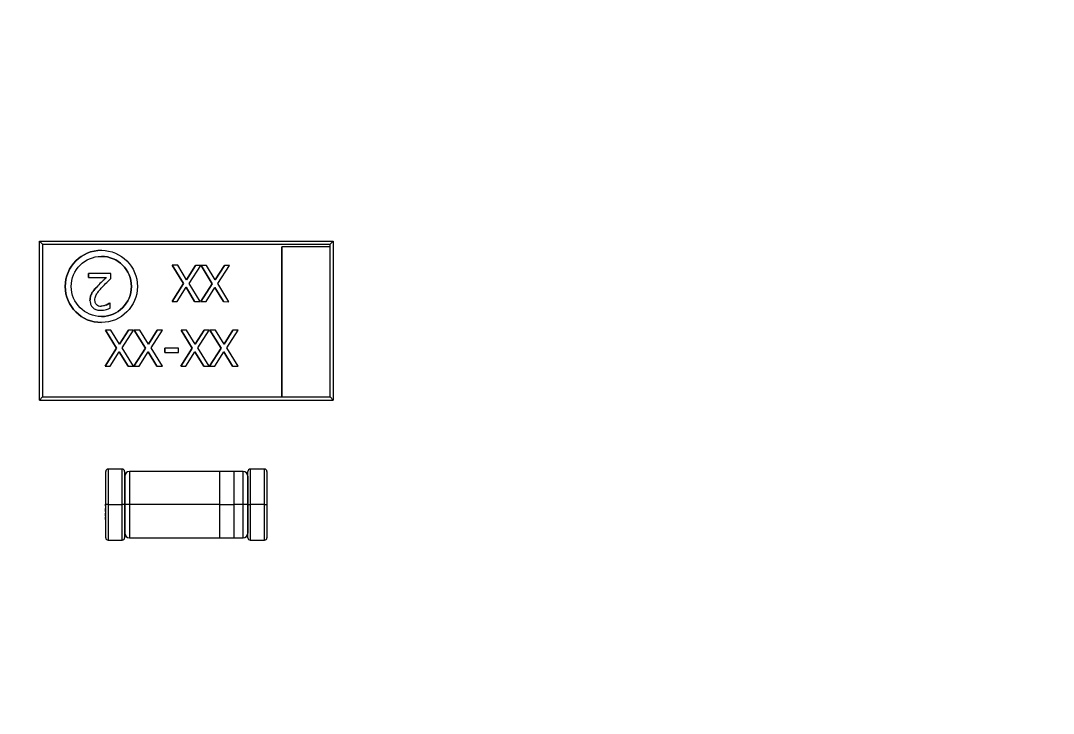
# Model space of a CAD drawing. Header units: millimetres. Extents: x 464 to 694, y 328 to 578.
# Drawn here: x 598.91 to 642.5, y 452.72 to 481.97 of the extents above; entities that cross this region are included whole.
import ezdxf

# ---------------------------------------------------------------- set-up
doc = ezdxf.new("R2010")
doc.units = ezdxf.units.MM

msp = doc.modelspace()

# ---------------------------------------------------------------- linework, layer by layer
at = {"color": 7, "linetype": 'Continuous', "lineweight": 25}
for p, q in [((599.699, 472.657), (612.095, 472.657)), ((599.699, 472.657), (599.83, 472.527)), ((599.699, 471.514), (599.699, 472.657)), ((611.964, 472.527), (612.095, 472.657)), ((612.095, 472.657), (612.095, 471.514)), ((599.83, 472.527), (611.964, 472.527)), ((599.83, 472.527), (599.83, 466.082)), ((609.932, 472.425), (609.932, 466.082)), ((611.964, 472.425), (609.932, 472.425)), ((609.932, 466.082), (609.932, 472.425)), ((611.964, 472.425), (611.964, 472.527)), ((611.964, 466.082), (611.964, 472.425)), ((599.699, 467.095), (599.699, 471.514)), ((599.699, 467.095), (599.699, 471.514)), ((599.699, 471.514), (599.699, 471.514)), ((601.769, 471.296), (601.769, 471.119)), ((601.769, 471.119), (601.769, 471.296)), ((602.709, 471.296), (601.769, 471.296)), ((602.709, 471.08), (602.709, 471.296)), ((605.307, 471.643), (605.778, 470.867)), ((605.539, 471.642), (605.307, 471.643)), ((605.778, 470.867), (605.307, 471.643)), ((605.905, 471.032), (605.539, 471.642)), ((606.287, 471.637), (605.905, 471.032)), ((605.905, 471.032), (606.287, 471.637)), ((606.015, 470.875), (606.506, 471.635)), ((606.506, 471.635), (606.287, 471.637)), ((606.523, 471.635), (606.995, 470.859)), ((606.755, 471.633), (606.523, 471.635)), ((606.995, 470.859), (606.523, 471.635)), ((607.122, 471.023), (606.755, 471.633)), ((607.504, 471.628), (607.122, 471.023)), ((607.122, 471.023), (607.504, 471.628)), ((607.232, 470.867), (607.722, 471.627)), ((607.722, 471.627), (607.504, 471.628)), ((612.095, 471.514), (612.095, 467.095)), ((601.769, 471.119), (602.518, 471.119)), ((605.778, 470.867), (605.296, 470.119)), ((605.296, 470.119), (605.778, 470.867)), ((606.481, 470.111), (606.015, 470.875)), ((606.995, 470.859), (606.513, 470.111)), ((606.513, 470.111), (606.995, 470.859)), ((607.697, 470.103), (607.232, 470.867)), ((605.515, 470.118), (605.889, 470.712)), ((605.889, 470.712), (606.249, 470.113)), ((606.249, 470.113), (605.889, 470.712)), ((606.731, 470.11), (607.106, 470.704)), ((607.106, 470.704), (607.465, 470.105)), ((607.465, 470.105), (607.106, 470.704)), ((602.677, 470.048), (602.666, 470.048)), ((602.677, 469.831), (602.677, 470.048)), ((605.296, 470.119), (605.515, 470.118)), ((606.249, 470.113), (606.481, 470.111)), ((606.513, 470.111), (606.731, 470.11)), ((607.465, 470.105), (607.697, 470.103)), ((602.486, 468.901), (602.956, 468.141)), ((602.718, 468.901), (602.486, 468.901)), ((602.956, 468.141), (602.486, 468.901)), ((603.081, 468.305), (602.718, 468.901)), ((603.451, 468.901), (603.081, 468.305)), ((603.081, 468.305), (603.451, 468.901)), ((603.193, 468.151), (603.67, 468.901)), ((603.67, 468.901), (603.451, 468.901)), ((603.702, 468.901), (604.173, 468.141)), ((603.934, 468.901), (603.702, 468.901)), ((604.173, 468.141), (603.702, 468.901)), ((604.297, 468.305), (603.934, 468.901)), ((604.668, 468.901), (604.297, 468.305)), ((604.297, 468.305), (604.668, 468.901)), ((604.41, 468.151), (604.886, 468.901)), ((604.886, 468.901), (604.668, 468.901)), ((605.679, 468.901), (606.15, 468.141)), ((605.911, 468.901), (605.679, 468.901)), ((606.15, 468.141), (605.679, 468.901)), ((606.275, 468.305), (605.911, 468.901)), ((606.645, 468.901), (606.275, 468.305)), ((606.275, 468.305), (606.645, 468.901)), ((606.387, 468.151), (606.864, 468.901)), ((606.864, 468.901), (606.645, 468.901)), ((606.896, 468.901), (607.366, 468.141)), ((607.128, 468.901), (606.896, 468.901)), ((607.366, 468.141), (606.896, 468.901)), ((607.491, 468.305), (607.128, 468.901)), ((607.861, 468.901), (607.491, 468.305)), ((607.491, 468.305), (607.861, 468.901)), ((607.603, 468.151), (608.08, 468.901)), ((608.08, 468.901), (607.861, 468.901)), ((602.471, 467.377), (602.956, 468.141)), ((602.956, 468.141), (602.471, 467.377)), ((602.689, 467.377), (603.067, 467.985)), ((603.067, 467.985), (603.438, 467.377)), ((603.438, 467.377), (603.067, 467.985)), ((603.67, 467.377), (603.193, 468.151)), ((604.173, 468.141), (603.687, 467.377)), ((603.687, 467.377), (604.173, 468.141)), ((603.906, 467.377), (604.284, 467.985)), ((604.284, 467.985), (604.654, 467.377)), ((604.654, 467.377), (604.284, 467.985)), ((604.886, 467.377), (604.41, 468.151)), ((605.564, 468.137), (604.988, 468.137)), ((604.988, 468.137), (604.988, 467.952)), ((604.988, 467.952), (604.988, 468.137)), ((604.988, 467.952), (605.564, 467.952)), ((605.564, 467.952), (605.564, 468.137)), ((606.15, 468.141), (605.664, 467.377)), ((605.664, 467.377), (606.15, 468.141)), ((605.883, 467.377), (606.261, 467.985)), ((606.261, 467.985), (606.631, 467.377)), ((606.631, 467.377), (606.261, 467.985)), ((606.864, 467.377), (606.387, 468.151)), ((606.881, 467.377), (607.366, 468.141)), ((607.366, 468.141), (606.881, 467.377)), ((607.099, 467.377), (607.477, 467.985)), ((607.477, 467.985), (607.848, 467.377)), ((607.848, 467.377), (607.477, 467.985)), ((608.08, 467.377), (607.603, 468.151)), ((602.471, 467.377), (602.689, 467.377)), ((603.438, 467.377), (603.67, 467.377)), ((603.687, 467.377), (603.906, 467.377)), ((604.654, 467.377), (604.886, 467.377)), ((605.664, 467.377), (605.883, 467.377)), ((606.631, 467.377), (606.864, 467.377)), ((606.881, 467.377), (607.099, 467.377)), ((607.848, 467.377), (608.08, 467.377)), ((599.699, 465.952), (599.699, 467.095)), ((599.699, 467.095), (599.699, 467.095)), ((612.095, 467.095), (612.095, 465.952)), ((599.83, 466.082), (599.699, 465.952)), ((599.83, 466.082), (609.932, 466.082)), ((609.932, 466.082), (611.964, 466.082)), ((612.095, 465.952), (611.964, 466.082)), ((599.699, 465.952), (612.095, 465.952)), ((603.195, 463.035), (602.595, 463.035)), ((602.595, 463.035), (602.595, 461.535)), ((603.195, 461.535), (603.195, 463.035)), ((609.199, 463.035), (608.599, 463.035)), ((608.599, 463.035), (608.599, 461.535)), ((609.199, 461.535), (609.199, 463.035)), ((602.495, 461.535), (602.495, 462.935)), ((603.295, 462.935), (603.295, 461.535)), ((603.297, 462.735), (603.295, 462.735)), ((603.297, 462.735), (603.297, 461.535)), ((607.297, 462.935), (603.497, 462.935)), ((603.497, 462.935), (603.497, 461.535)), ((607.897, 462.937), (607.297, 462.937)), ((607.297, 462.937), (607.297, 461.535)), ((607.897, 462.937), (607.897, 461.535)), ((608.297, 462.935), (607.897, 462.935)), ((608.297, 461.535), (608.297, 462.935)), ((608.499, 462.735), (608.497, 462.735)), ((608.497, 462.735), (608.497, 461.535)), ((608.499, 461.535), (608.499, 462.935)), ((609.299, 462.935), (609.299, 461.535)), ((602.493, 462.209), (602.495, 462.209)), ((602.493, 462.168), (602.495, 462.168)), ((602.493, 462.068), (602.495, 462.068)), ((602.493, 462.048), (602.495, 462.048)), ((602.493, 462.01), (602.495, 462.01)), ((602.493, 461.906), (602.495, 461.906)), ((602.493, 461.788), (602.495, 461.788)), ((602.493, 461.741), (602.495, 461.741)), ((602.493, 461.655), (602.495, 461.655)), ((602.493, 461.555), (602.495, 461.555)), ((602.493, 461.539), (602.493, 461.555)), ((602.493, 461.539), (602.495, 461.539)), ((602.493, 461.491), (602.493, 461.539)), ((602.493, 461.491), (602.495, 461.491)), ((602.493, 461.489), (602.493, 461.491)), ((602.493, 461.489), (602.495, 461.489)), ((602.493, 461.486), (602.495, 461.486)), ((602.493, 461.468), (602.495, 461.468)), ((602.493, 461.423), (602.495, 461.423)), ((602.493, 461.394), (602.495, 461.394)), ((602.493, 461.384), (602.495, 461.384)), ((602.493, 461.384), (602.495, 461.384)), ((602.493, 461.374), (602.495, 461.374)), ((602.493, 461.37), (602.495, 461.37)), ((602.493, 461.307), (602.493, 461.37)), ((602.493, 461.307), (602.495, 461.307)), ((602.493, 461.304), (602.493, 461.307)), ((602.493, 461.304), (602.495, 461.304)), ((602.493, 461.3), (602.493, 461.304)), ((602.493, 461.3), (602.495, 461.3)), ((602.493, 461.281), (602.493, 461.3)), ((602.493, 461.246), (602.493, 461.281)), ((602.493, 461.281), (602.495, 461.281)), ((602.493, 461.246), (602.495, 461.246)), ((602.595, 461.535), (602.495, 461.535)), ((602.495, 460.135), (602.495, 461.535)), ((602.595, 461.535), (603.195, 461.535)), ((602.595, 461.535), (602.595, 460.035)), ((603.295, 461.535), (603.195, 461.535)), ((603.195, 460.035), (603.195, 461.535)), ((603.295, 461.535), (603.295, 460.135)), ((603.295, 461.535), (603.297, 461.535)), ((603.497, 461.535), (603.297, 461.535)), ((603.297, 461.535), (603.297, 460.335)), ((607.297, 461.535), (603.497, 461.535)), ((603.497, 461.535), (603.497, 460.135)), ((607.297, 461.535), (607.897, 461.535)), ((607.297, 461.535), (607.297, 460.133)), ((607.897, 461.535), (607.897, 460.133)), ((608.297, 461.535), (607.897, 461.535)), ((608.497, 461.535), (608.297, 461.535)), ((608.297, 460.135), (608.297, 461.535)), ((608.497, 461.535), (608.497, 460.335)), ((608.499, 461.535), (608.497, 461.535)), ((608.499, 461.535), (608.599, 461.535)), ((608.499, 460.135), (608.499, 461.535)), ((609.199, 461.535), (608.599, 461.535)), ((608.599, 461.535), (608.599, 460.035)), ((609.199, 461.535), (609.299, 461.535)), ((609.199, 460.035), (609.199, 461.535)), ((609.299, 461.535), (609.299, 460.135)), ((602.493, 461.2), (602.495, 461.2)), ((602.493, 461.182), (602.495, 461.182)), ((602.493, 461.175), (602.493, 461.179)), ((602.493, 461.129), (602.493, 461.175)), ((602.493, 461.175), (602.495, 461.175)), ((602.493, 461.129), (602.495, 461.129)), ((602.493, 461.112), (602.493, 461.129)), ((602.493, 461.065), (602.493, 461.112)), ((602.493, 461.112), (602.495, 461.112)), ((602.493, 461.065), (602.495, 461.065)), ((602.493, 461.047), (602.495, 461.047)), ((602.493, 461.029), (602.495, 461.029)), ((602.493, 460.976), (602.493, 461.022)), ((602.493, 461.022), (602.495, 461.022)), ((602.493, 460.959), (602.493, 460.976)), ((602.493, 460.976), (602.495, 460.976)), ((602.493, 460.959), (602.495, 460.959)), ((602.493, 460.913), (602.493, 460.959)), ((602.493, 460.913), (602.495, 460.913)), ((602.595, 460.035), (603.195, 460.035)), ((603.295, 460.335), (603.297, 460.335)), ((603.497, 460.135), (607.297, 460.135)), ((607.297, 460.133), (607.897, 460.133)), ((607.897, 460.135), (608.297, 460.135)), ((608.497, 460.335), (608.499, 460.335)), ((608.599, 460.035), (609.199, 460.035))]:
    msp.add_line(p, q, dxfattribs=at)
at = {"color": 7, "linetype": 'Continuous', "lineweight": 25, "flags": 128}
msp.add_lwpolyline([(602.312, 472.273), (602.312, 472.273)], dxfattribs=at)
at = {"color": 7, "linetype": 'Continuous', "lineweight": 25}
for radius in [1.524, 1.27]:
    msp.add_circle((602.312, 470.749), radius, dxfattribs=at)
for centre, radius, start, end in [((578.526, 464), 100.099, 314.4115, 225.62855), ((602.312, 470.749), 1.524, 90, 270), ((602.312, 470.749), 1.27, 270, 90), ((602.595, 462.935), 0.1, 90, 180), ((603.195, 462.935), 0.1, 0, 90), ((608.599, 462.935), 0.1, 90, 180), ((609.199, 462.935), 0.1, 0, 90), ((603.497, 462.735), 0.2, 90, 180), ((608.297, 462.735), 0.2, 0, 90), ((602.595, 460.135), 0.1, 180, 270), ((603.195, 460.135), 0.1, 270, 0), ((603.497, 460.335), 0.2, 180, 270), ((608.297, 460.335), 0.2, 270, 0), ((608.599, 460.135), 0.1, 180, 270), ((609.199, 460.135), 0.1, 270, 0)]:
    msp.add_arc(centre, radius, start, end, dxfattribs=at)
at = {"color": 7, "linetype": 'Continuous', "lineweight": 25, "extrusion": (8.64448e-09, 1.06866e-08, 1)}
msp.add_ellipse((602.96, 471.011), major_axis=(0.839, 1.038, 0), ratio=0.415018, start_param=3.127992, end_param=3.465473, dxfattribs=at)
at = {"color": 7, "linetype": 'Continuous', "lineweight": 25}
for points, knots in [([(602.518, 471.119), (602.486, 471.09), (602.414, 471.022), (602.277, 470.893), (602.176, 470.788), (602.115, 470.724)], [0, 0, 0, 0, 0.227909, 0.527823, 1, 1, 1, 1]), ([(602.341, 470.713), (602.406, 470.782), (602.526, 470.907), (602.652, 471.026), (602.709, 471.08)], [0, 0, 0, 0, 0.548519, 1, 1, 1, 1]), ([(601.911, 470.463), (601.886, 470.412), (601.84, 470.315), (601.835, 470.208), (601.832, 470.158)], [0, 0, 0, 0, 0.534256, 1, 1, 1, 1]), ([(601.832, 470.158), (601.833, 470.19), (601.836, 470.252), (601.859, 470.357), (601.892, 470.423), (601.911, 470.463)], [0, 0, 0, 0, 0.3032168, 0.5836015, 1, 1, 1, 1]), ([(602.115, 470.724), (602.071, 470.677), (601.996, 470.596), (601.936, 470.503), (601.911, 470.463)], [0, 0, 0, 0, 0.577002, 1, 1, 1, 1]), ([(601.911, 470.463), (601.944, 470.514), (602.005, 470.606), (602.081, 470.687), (602.115, 470.724)], [0, 0, 0, 0, 0.545051, 1, 1, 1, 1]), ([(602.04, 470.169), (602.041, 470.2), (602.045, 470.261), (602.073, 470.351), (602.127, 470.452), (602.218, 470.574), (602.296, 470.662), (602.341, 470.713)], [0, 0, 0, 0, 0.142566, 0.287369, 0.441812, 0.681763, 1, 1, 1, 1]), ([(601.832, 470.158), (601.835, 470.113), (601.84, 470.028), (601.894, 469.911), (601.985, 469.815), (602.122, 469.749), (602.229, 469.743), (602.287, 469.74)], [0, 0, 0, 0, 0.191988, 0.3662764, 0.5402115, 0.7541206, 1, 1, 1, 1]), ([(602.115, 469.978), (602.103, 469.991), (602.077, 470.017), (602.046, 470.082), (602.042, 470.135), (602.04, 470.169)], [0, 0, 0, 0, 0.25146, 0.519086, 1, 1, 1, 1]), ([(602.518, 469.964), (602.478, 469.95), (602.408, 469.923), (602.334, 469.918), (602.302, 469.916)], [0, 0, 0, 0, 0.563268, 1, 1, 1, 1]), ([(602.666, 470.048), (602.641, 470.032), (602.594, 469.999), (602.543, 469.976), (602.518, 469.964)], [0, 0, 0, 0, 0.518906, 1, 1, 1, 1]), ([(602.518, 469.964), (602.549, 469.979), (602.601, 470.004), (602.648, 470.036), (602.666, 470.048)], [0, 0, 0, 0, 0.611944, 1, 1, 1, 1]), ([(602.287, 469.74), (602.326, 469.741), (602.407, 469.745), (602.515, 469.773), (602.607, 469.8), (602.655, 469.822), (602.677, 469.831)], [0, 0, 0, 0, 0.291286, 0.605449, 0.825192, 1, 1, 1, 1])]:
    msp.add_open_spline(points, degree=3, knots=knots, dxfattribs=at)

doc.saveas('drawing.dxf')
